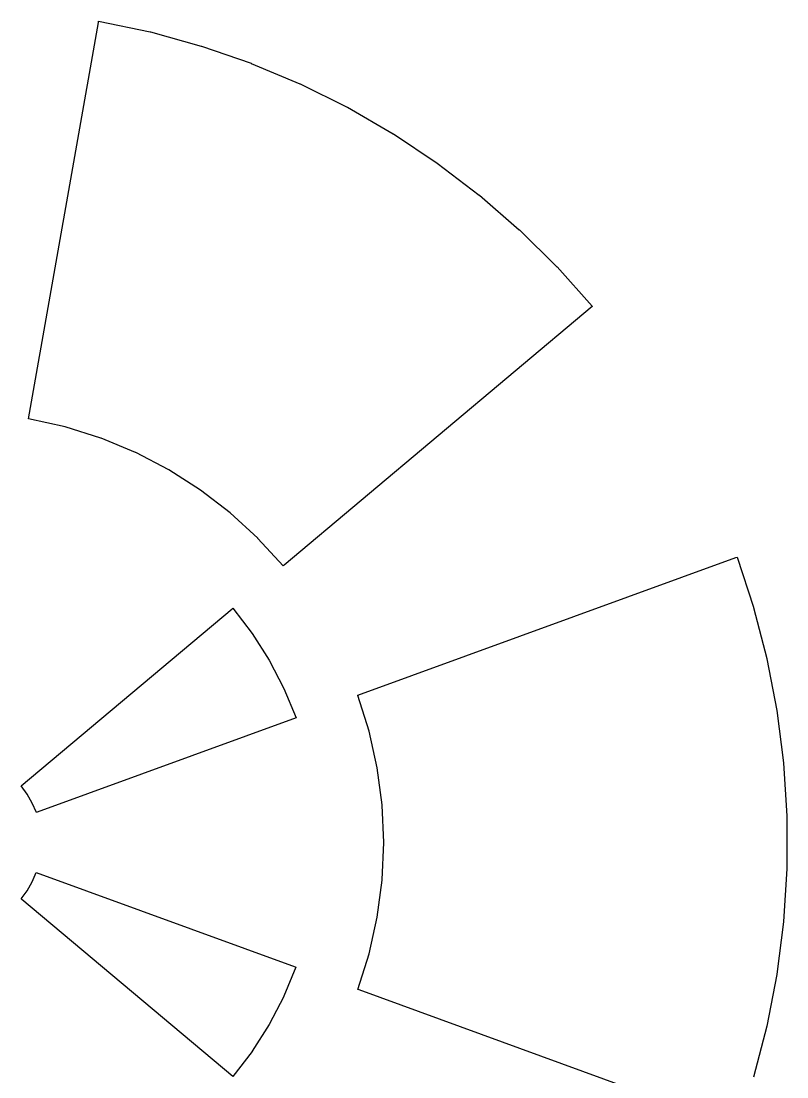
# Model space of a CAD drawing. Extents: x 6 to 603, y 12 to 301.
# Drawn here: x 521.5 to 565.2, y 134.8 to 194.9 of the extents above; entities that cross this region are included whole.
import ezdxf

# ---------------------------------------------------------------- set-up
doc = ezdxf.new("R2010")
doc.units = 0
doc.layers.add('Layer_1', color=7, linetype='CONTINUOUS')

msp = doc.modelspace()

# ---------------------------------------------------------------- linework, layer by layer
at = {"layer": 'Layer_1', "color": 7}
for p, q in [((521.93667, 172.259565), (525.916652, 194.835565)), ((525.916652, 194.835565), (525.930763, 194.910551)), ((525.930763, 194.910551), (528.870785, 194.295561)), ((528.870785, 194.295561), (528.880663, 194.292739)), ((528.880663, 194.292739), (531.775642, 193.491736)), ((531.775642, 193.491736), (531.78552, 193.488631)), ((531.78552, 193.488631), (534.624534, 192.506639)), ((534.624534, 192.506639), (534.633565, 192.503535)), ((534.633565, 192.503535), (537.404564, 191.342529)), ((537.404564, 191.342529), (537.414442, 191.338578)), ((537.414442, 191.338578), (540.105431, 190.00457)), ((540.105431, 190.00457), (540.114462, 190.000619)), ((540.114462, 190.000619), (542.716466, 188.498632)), ((542.716466, 188.498632), (542.725497, 188.493552)), ((542.725497, 188.493552), (542.733399, 188.487625)), ((542.733399, 188.487625), (545.234396, 186.823615)), ((545.234396, 186.823615), (547.625411, 185.004608)), ((547.625411, 185.004608), (547.633313, 184.998681)), ((547.633313, 184.998681), (549.903876, 183.031536)), ((549.903876, 183.031536), (549.911778, 183.025609)), ((549.911778, 183.025609), (552.052772, 180.917607)), ((552.052772, 180.917607), (552.059828, 180.910551)), ((552.059828, 180.910551), (554.062844, 178.671541)), ((554.06877, 178.664486), (536.508762, 163.929494)), ((554.062844, 178.671541), (554.06877, 178.664486)), ((521.943725, 172.259565), (521.93667, 172.259565)), ((524.022715, 171.798555), (521.943725, 172.259565)), ((524.029771, 171.795733), (524.022715, 171.798555)), ((526.061771, 171.15475), (524.029771, 171.795733)), ((526.067697, 171.151645), (526.061771, 171.15475)), ((528.035689, 170.336644), (526.067697, 171.151645)), ((528.042745, 170.33354), (528.035689, 170.336644)), ((529.931743, 169.349515), (528.042745, 170.33354)), ((529.93767, 169.345564), (529.931743, 169.349515)), ((531.734663, 168.201577), (529.93767, 169.345564)), ((531.74059, 168.196497), (531.734663, 168.201577)), ((533.430593, 166.900504), (531.74059, 168.196497)), ((533.435673, 166.895424), (533.430593, 166.900504)), ((535.005675, 165.456429), (533.435673, 166.895424)), ((535.010755, 165.450503), (535.005675, 165.456429)), ((536.44975, 163.8805), (535.010755, 165.450503)), ((540.705887, 156.512669), (562.246893, 164.352689)), ((562.246893, 164.352689), (562.317872, 164.378538)), ((562.317872, 164.378538), (563.254878, 161.523521)), ((536.508762, 163.929494), (536.44975, 163.8805)), ((521.51613, 151.346958), (533.541139, 161.436938)), ((533.541139, 161.436938), (533.577885, 161.469532)), ((533.577885, 161.469532), (534.67587, 160.038527)), ((563.254878, 161.523521), (563.257982, 161.51449)), ((563.257982, 161.51449), (564.012983, 158.606501)), ((534.67587, 160.038527), (534.679821, 160.033447)), ((534.679821, 160.033447), (535.648831, 158.512439)), ((535.648831, 158.512439), (535.651936, 158.507359)), ((535.651936, 158.507359), (536.484915, 156.906369)), ((564.012983, 158.606501), (564.015805, 158.596623)), ((564.015805, 158.596623), (564.584794, 155.647627)), ((536.484915, 156.906369), (536.488019, 156.901289)), ((536.488019, 156.901289), (536.491124, 156.895362)), ((536.491124, 156.895362), (537.181129, 155.229376)), ((540.708709, 156.505613), (540.705887, 156.512669)), ((541.349692, 154.474629), (540.708709, 156.505613)), ((537.181129, 155.229376), (522.430135, 149.86038)), ((564.584794, 155.647627), (564.587616, 155.637749)), ((564.587616, 155.637749), (564.967628, 152.657736)), ((541.349692, 154.467574), (541.349692, 154.474629)), ((541.810702, 152.387568), (541.349692, 154.467574)), ((541.810702, 152.380512), (541.810702, 152.387568)), ((542.088691, 150.268502), (541.810702, 152.380512)), ((564.967628, 152.657736), (564.967628, 152.647858)), ((564.967628, 152.647858), (565.158636, 149.649868)), ((521.862135, 150.88194), (521.51613, 151.346958)), ((521.862135, 150.879118), (521.862135, 150.88194)), ((521.862135, 150.876296), (521.862135, 150.879118)), ((522.152146, 150.375295), (521.862135, 150.876296)), ((522.381141, 149.842318), (522.152146, 150.375295)), ((522.430135, 149.86038), (522.381141, 149.842318)), ((522.381141, 149.842318), (522.381141, 149.842318)), ((542.088691, 150.261446), (542.088691, 150.268502)), ((542.181711, 148.133463), (542.088691, 150.261446)), ((565.158636, 149.649868), (565.158636, 149.63999)), ((565.158636, 149.63999), (565.158636, 146.635989)), ((542.088691, 145.997548), (542.181711, 148.12556)), ((542.181711, 148.12556), (542.181711, 148.133463)), ((522.148872, 145.888354), (522.378884, 146.420343)), ((522.378884, 146.420343), (537.129877, 141.052363)), ((565.158636, 146.626111), (564.968616, 143.627105)), ((565.158636, 146.635989), (565.158636, 146.626111)), ((521.858861, 145.383543), (522.148872, 145.885532)), ((522.148872, 145.885532), (522.148872, 145.888354)), ((522.148872, 145.888354), (522.148872, 145.888354)), ((541.810702, 143.878483), (542.088691, 145.990493)), ((542.088691, 145.990493), (542.088691, 145.997548)), ((521.512885, 144.918525), (521.858861, 145.383543)), ((521.552876, 144.884518), (521.512885, 144.918525)), ((521.512885, 144.918525), (521.512885, 144.918525)), ((533.577885, 134.794537), (521.552876, 144.884518)), ((541.349692, 141.792437), (541.810702, 143.871427)), ((541.810702, 143.871427), (541.810702, 143.878483)), ((564.968616, 143.617227), (564.588632, 140.637243)), ((564.968616, 143.627105), (564.968616, 143.617227)), ((540.706592, 139.753382), (541.346588, 141.785382)), ((541.346588, 141.785382), (541.349692, 141.792437)), ((537.178871, 141.034301), (536.488866, 139.367299)), ((537.129877, 141.052363), (537.178871, 141.034301)), ((564.58581, 140.618334), (564.016793, 137.668321)), ((564.588632, 140.628211), (564.58581, 140.618334)), ((564.588632, 140.637243), (564.588632, 140.628211)), ((540.778587, 139.727417), (540.706592, 139.753382)), ((562.319593, 131.887425), (540.778587, 139.727417)), ((536.485761, 139.361372), (535.652782, 137.76137)), ((536.488866, 139.367299), (536.485761, 139.361372)), ((535.649678, 137.75629), (534.680668, 136.234294)), ((535.652782, 137.76137), (535.649678, 137.75629)), ((564.016793, 137.668321), (563.262808, 134.760332)), ((534.677564, 136.229214), (533.578562, 134.798206)), ((534.680668, 136.234294), (534.677564, 136.229214)), ((533.578562, 134.798206), (533.577885, 134.794537))]:
    msp.add_line(p, q, dxfattribs=at)

doc.saveas('drawing.dxf')
